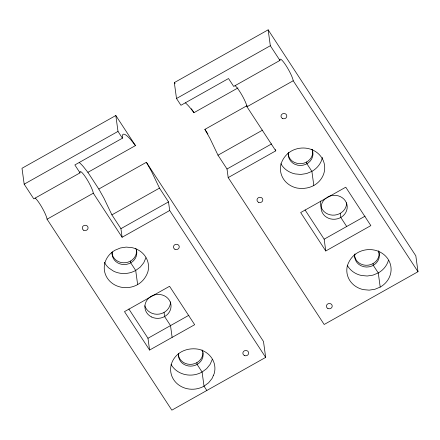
<?xml version="1.0" encoding="UTF-8"?>
<svg xmlns="http://www.w3.org/2000/svg" width="440" height="440" viewBox="0 0 440 440"><rect width="100%" height="100%" fill="white"/><g stroke="black" fill="none" stroke-linecap="round" stroke-linejoin="round"><path stroke-width="0.66" d="M202.945 352.682L202.554 355.619A12.375 11.297 -7.8 0 1 189.734 364.37A12.375 11.297 -7.8 0 1 178.316 354.624M288.574 152.334L288.277 154.534A12.375 11.297 -7.8 0 0 294.558 164.142L297.545 165.176A12.375 11.297 -7.8 0 0 310.107 161.211A12.375 11.297 -7.8 0 0 311.877 149.204M354.954 253.913L354.657 256.113A12.375 11.297 -7.8 0 0 360.938 265.716L363.924 266.756A12.375 11.297 -7.8 0 0 376.486 262.785A12.375 11.297 -7.8 0 0 378.257 250.778M145.904 257.835L143.737 262.79L140.261 267.102L135.707 270.463A22.187 20.251 -7.8 0 1 113.553 271.15L108.933 268.07A22.187 20.251 -7.8 0 1 104.363 262.24M212.284 359.409L210.117 364.37L206.641 368.676L202.087 372.042A22.187 20.251 -7.8 0 1 171.055 364.414M137.643 284.598C142.538 281.793 146.003 277.233 147.84 271.97A22.187 20.251 -7.8 0 0 131.929 247.615L126.187 247.099L120.461 247.968L115.137 250.162A22.187 20.251 -7.8 0 0 107.311 278.119A22.187 20.251 -7.8 0 0 137.649 284.598L135.707 270.463L130.73 262.851L130.488 261.091M87.89 172.348L135.471 145.585L115.819 115.517L22 168.284L24.178 184.179L33.776 198.869L80.02 172.86A13.101 2.123 60.6 0 1 85.938 177.727A13.101 2.123 60.6 0 1 93.308 193.198L122.106 237.264L169.686 210.502L168.504 201.905L159.489 188.106L151.481 171.364L146.382 162.283L98.802 189.041L87.89 172.348L83.232 166.49A40.766 6.611 60.6 0 0 79.305 162.558M418 271.716L293.216 80.762A13.101 2.123 60.6 0 0 285.846 65.291A13.101 2.123 60.6 0 0 279.928 60.423L233.684 86.433L228.52 78.524L180.939 105.287L176.506 98.505L174.328 82.61L268.153 29.843L415.822 255.822L418 271.716L324.181 324.484L228.19 177.595L227.013 168.999L217.998 155.199L209.99 138.457L204.886 129.376L247.115 105.622M24.178 184.179L117.997 131.412L115.819 115.517M176.506 98.505L270.331 45.738L268.153 29.843M135.471 145.585L130.812 139.728A40.766 6.611 60.6 0 0 122.43 138.193L74.85 164.951L80.02 172.86M185.394 102.889A40.766 6.611 60.6 0 1 189.316 106.821L193.98 112.679L237.99 87.923M146.382 162.283L263.494 341.495L265.672 357.39L171.847 410.157L47.069 219.208L93.308 193.198M228.19 177.595L275.77 150.838L246.978 106.772L293.216 80.762M122.106 237.264L120.923 228.668L111.909 214.869L159.489 188.106M217.998 155.199L262.603 130.114M120.923 228.668L168.504 201.905M227.013 168.999L271.623 143.907M149.595 350.053L124.487 311.636L169.565 286.286L194.667 324.704L149.595 350.053L147.978 338.272L188.903 315.255M325.776 250.965L300.668 212.548L345.747 187.193L370.849 225.61L325.776 250.965L324.159 239.184L365.084 216.167M313.825 185.51C308.666 188.337 302.764 188.947 297.033 188.056A22.187 20.251 -7.8 0 1 281.122 163.708C282.887 158.4 286.468 153.906 291.319 151.069A22.187 20.251 -7.8 0 1 321.651 157.559A22.187 20.251 -7.8 0 1 313.825 185.51L311.889 171.375L306.911 163.757L306.669 161.997M380.204 287.084L374.88 289.278L369.155 290.147L363.413 289.63A22.187 20.251 -7.8 0 1 347.501 265.281C349.333 260.013 352.798 255.453 357.698 252.648A22.187 20.251 -7.8 0 1 388.031 259.132A22.187 20.251 -7.8 0 1 380.204 287.084L378.268 272.949L373.291 265.337L373.049 263.577M270.331 45.738L279.928 60.423M346.698 226.507L340.791 217.47L340.23 213.351M305.052 209.941L324.159 239.184M174.328 82.61L175.071 83.743M191.384 108.708L193.98 112.679M204.886 129.376L207.889 133.969M117.997 131.412L122.43 138.193M169.686 210.502L265.672 357.39M206.833 390.484L204.023 386.177L202.087 372.042L197.109 364.425L196.867 362.665M128.871 309.034L147.978 338.272M98.802 189.041L103.906 198.127L111.909 214.869M201.982 349.91L202.736 351.527M202.675 350.933L203.187 354.442L202.796 357.379A12.375 11.297 -7.8 0 1 188.375 365.965A12.375 11.297 -7.8 0 1 178.613 353.43M275.589 149.512L275.77 150.838M172.128 337.375L170.517 325.6L164.61 316.558L164.048 312.444M112.233 251.851A12.375 11.297 -7.8 0 0 121.996 264.385A12.375 11.297 -7.8 0 0 136.417 255.805L136.807 252.863A12.375 11.297 -7.8 0 0 135.691 248.292M111.881 252.456A12.375 11.297 -7.8 0 0 123.03 262.774A12.375 11.297 -7.8 0 0 136.175 254.045L136.565 251.103A12.375 11.297 -7.8 0 0 136.395 249.337M35.211 198.099A13.101 2.123 60.6 0 1 42.295 208.032A13.101 2.123 60.6 0 1 47.069 219.208M170.484 301.868A13.101 11.963 -7.8 0 1 159.231 314.094A13.101 11.963 -7.8 0 1 144.798 305.767M378.834 251.246A12.375 11.297 -7.8 0 1 363.688 264.996L360.695 263.956A12.375 11.297 -7.8 0 1 354.42 254.353M388.465 260.321A22.187 20.251 -7.8 0 1 378.268 272.949L372.944 275.143L367.219 276.012L361.477 275.495A22.187 20.251 -7.8 0 1 347.243 265.32M312.455 149.666A12.375 11.297 -7.8 0 1 297.308 163.416L294.316 162.382A12.375 11.297 -7.8 0 1 288.062 153.362M322.399 157.443A22.187 20.251 -7.8 0 1 311.889 171.375L306.565 173.564L300.839 174.433L295.097 173.921A22.187 20.251 -7.8 0 1 280.863 163.74M346.665 202.78A13.101 11.963 -7.8 0 1 332.332 215.138A13.101 11.963 -7.8 0 1 320.766 201.086M235.12 85.663A13.101 2.123 60.6 0 1 242.204 95.596A13.101 2.123 60.6 0 1 246.978 106.772M327.503 197.131A13.101 11.963 -7.8 0 1 347.215 206.476A13.101 11.963 -7.8 0 1 328.52 218.24A13.101 11.963 -7.8 0 1 326.365 197.846M213.362 375.507L212.053 378.505L208.577 382.811L204.023 386.177A22.187 20.251 -7.8 0 1 173.685 379.693A22.187 20.251 -7.8 0 1 181.517 351.736C186.67 348.97 192.577 348.227 198.303 349.195A22.187 20.251 -7.8 0 1 214.22 373.543L213.362 375.507M151.531 316.965A13.101 11.963 -7.8 0 0 171.045 305.987A13.101 11.963 -7.8 0 0 151.322 296.219A13.101 11.963 -7.8 0 0 151.531 316.965M327.888 308.49A2.91 2.657 -7.8 0 0 332.222 306.053A2.91 2.657 -7.8 0 0 327.839 303.881A2.91 2.657 -7.8 0 0 327.888 308.49M244.338 355.482A2.91 2.657 -7.8 0 0 248.672 353.045A2.91 2.657 -7.8 0 0 244.288 350.873A2.91 2.657 -7.8 0 0 244.338 355.482M258.478 202.279A2.91 2.657 -7.8 0 0 262.818 199.843A2.91 2.657 -7.8 0 0 258.434 197.67A2.91 2.657 -7.8 0 0 258.478 202.279M282.48 118.476A2.91 2.657 -7.8 0 0 286.82 116.039A2.91 2.657 -7.8 0 0 282.436 113.867A2.91 2.657 -7.8 0 0 282.48 118.476M83.738 230.257A2.91 2.657 -7.8 0 0 88.077 227.821A2.91 2.657 -7.8 0 0 83.688 225.649A2.91 2.657 -7.8 0 0 83.738 230.257M174.928 249.271A2.91 2.657 -7.8 0 0 179.267 246.835A2.91 2.657 -7.8 0 0 174.884 244.662A2.91 2.657 -7.8 0 0 174.928 249.271"/></g></svg>
